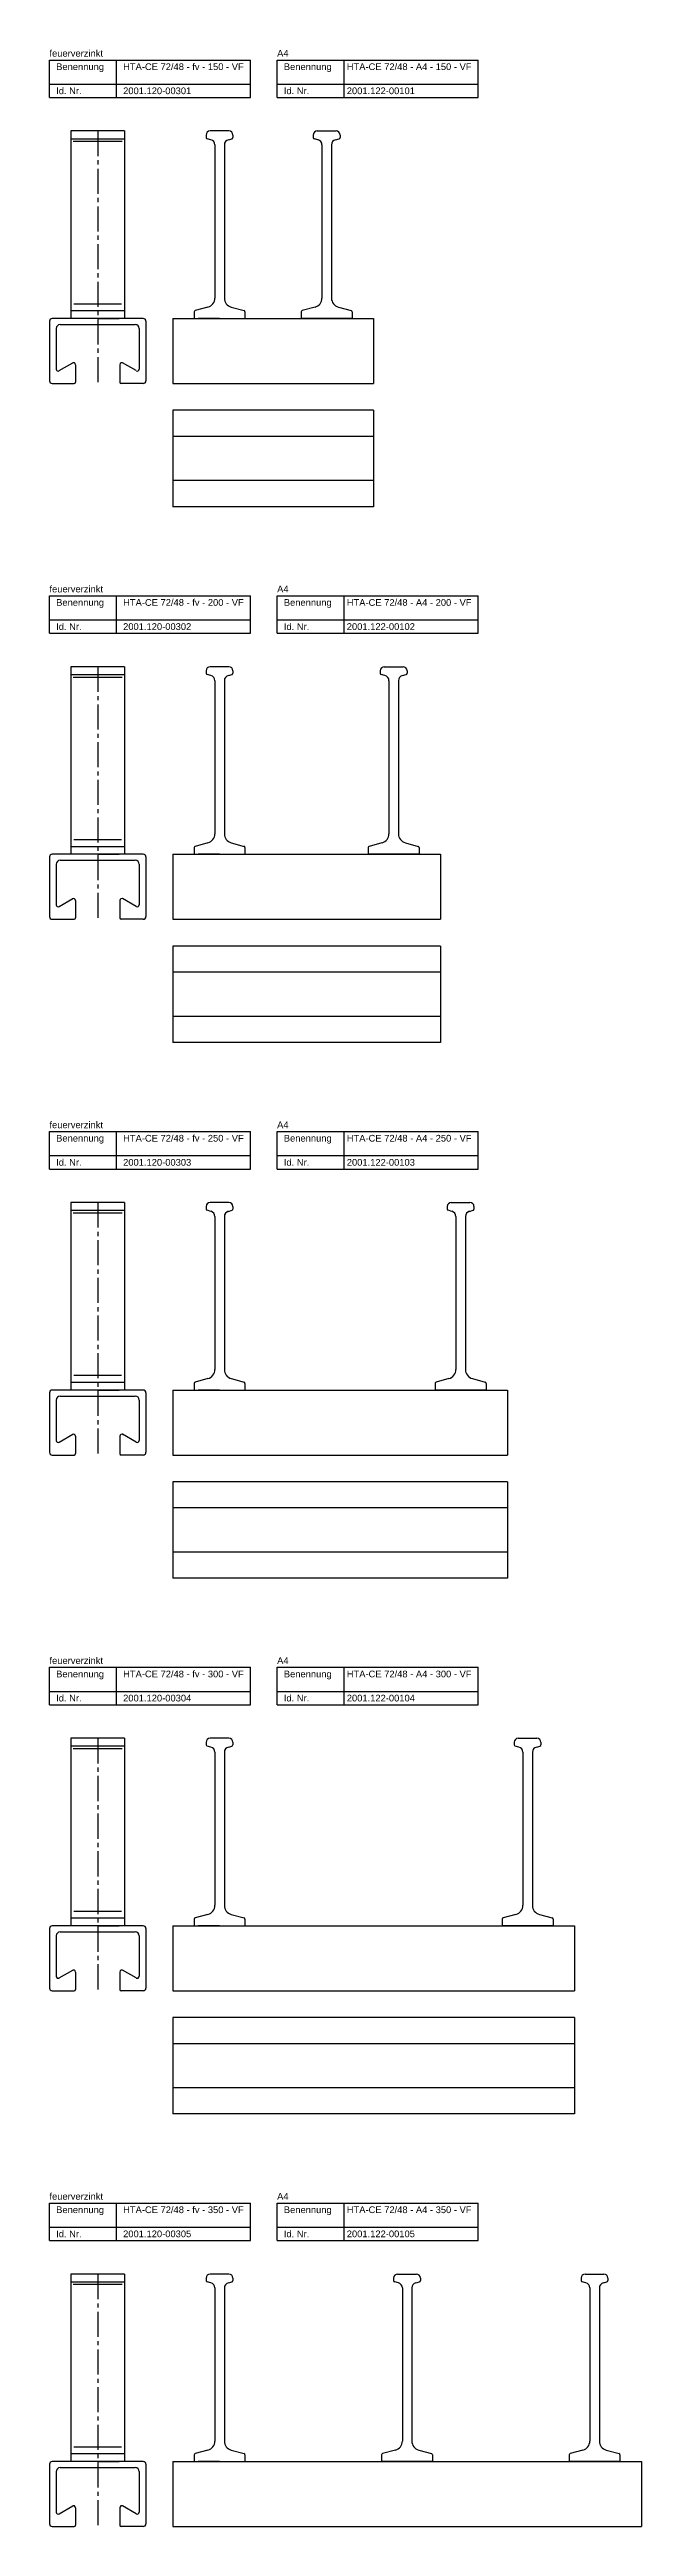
# Model space of a CAD drawing. Header units: millimetres. Extents: x 8733 to 14895, y -778 to 2763.
# Drawn here: x 8733 to 9175, y 914 to 2763 of the extents above; entities that cross this region are included whole.
import ezdxf

# ---------------------------------------------------------------- set-up
doc = ezdxf.new("R2010")
doc.units = ezdxf.units.MM
doc.linetypes.add('MITTE2', pattern=[1.125, 0.75, -0.125, 0.125, -0.125])
doc.layers.add('HALFEN', color=2, linetype='CONTINUOUS')
doc.styles.add('ARIAL50', font='arial.ttf', dxfattribs={"height": 5})

msp = doc.modelspace()

# ---------------------------------------------------------------- linework, layer by layer
at = {"layer": 'HALFEN'}
for p, q in [((8732.5, 2755.2), (8882.5, 2755.2)), ((8732.5, 2727.2), (8732.5, 2755.2)), ((8732.5, 2737.2), (8882.5, 2737.2)), ((8782.5, 2727.2), (8782.5, 2755.2)), ((8882.5, 2727.2), (8882.5, 2755.2)), ((8902.5, 2755.2), (9052.5, 2755.2)), ((8902.5, 2727.2), (8902.5, 2755.2)), ((8902.5, 2737.2), (9052.5, 2737.2)), ((8952.5, 2727.2), (8952.5, 2755.2)), ((9052.5, 2727.2), (9052.5, 2755.2)), ((8732.5, 2727.2), (8882.5, 2727.2)), ((8902.5, 2727.2), (9052.5, 2727.2)), ((8788.5, 2702.2), (8748.5, 2702.2)), ((8748.5, 2702.2), (8748.5, 2562.2)), ((8788.5, 2702.2), (8788.5, 2562.2)), ((8866.5, 2702.2), (8852.5, 2702.2)), ((8932.5, 2702.2), (8946.5, 2702.2)), ((8788.5, 2696.2), (8748.5, 2696.2)), ((8849.5, 2699.2), (8849.5, 2697.3)), ((8853, 2695.6), (8850.3, 2696.4)), ((8856, 2691.8), (8856, 2577.5)), ((8863.1, 2691.8), (8863.1, 2577.5)), ((8866.1, 2695.6), (8868.8, 2696.4)), ((8869.5, 2699.2), (8869.5, 2697.3)), ((8929.5, 2699.2), (8929.5, 2697.3)), ((8933, 2695.6), (8930.3, 2696.4)), ((8936, 2691.8), (8936, 2577.5)), ((8943.1, 2691.8), (8943.1, 2577.5)), ((8946.1, 2695.6), (8948.8, 2696.4)), ((8949.5, 2699.2), (8949.5, 2697.3)), ((8850.8, 2570.7), (8841.3, 2568.1)), ((8868.3, 2570.7), (8877.8, 2568.1)), ((8930.8, 2570.7), (8921.3, 2568.1)), ((8948.3, 2570.7), (8957.8, 2568.1)), ((8732.5, 2560.2), (8732.5, 2515.7)), ((8802.5, 2562.2), (8734.5, 2562.2)), ((8737.5, 2554.7), (8737.5, 2524.5)), ((8740.5, 2557.7), (8796.5, 2557.7)), ((8748.5, 2568.1), (8788.5, 2568.1)), ((8768.5, 2562.2), (8752.5, 2562.2)), ((8768.5, 2562.2), (8784.5, 2562.2)), ((8799.5, 2554.7), (8799.5, 2524.5)), ((8804.5, 2560.2), (8804.5, 2515.7)), ((8824.5, 2562.2), (8974.5, 2562.2)), ((8824.5, 2562.2), (8824.5, 2513.7)), ((8840.5, 2567.2), (8840.5, 2562.2)), ((8840.5, 2562.2), (8878.5, 2562.2)), ((8859.5, 2562.2), (8843.5, 2562.2)), ((8859.5, 2562.2), (8875.5, 2562.2)), ((8878.5, 2567.2), (8878.5, 2562.2)), ((8920.5, 2567.2), (8920.5, 2562.2)), ((8958.5, 2562.2), (8920.5, 2562.2)), ((8939.5, 2562.2), (8923.5, 2562.2)), ((8939.5, 2562.2), (8955.5, 2562.2)), ((8958.5, 2567.2), (8958.5, 2562.2)), ((8974.5, 2562.2), (8974.5, 2513.7)), ((8739.8, 2523.3), (8750, 2529.2)), ((8752, 2527.7), (8752, 2514.7)), ((8785, 2527.7), (8785, 2514.7)), ((8797.3, 2523.3), (8787.1, 2529.2)), ((8734.5, 2513.7), (8751, 2513.7)), ((8802.5, 2513.7), (8786, 2513.7)), ((8824.5, 2513.7), (8974.5, 2513.7)), ((8974.5, 2493.7), (8824.5, 2493.7)), ((8824.5, 2493.7), (8824.5, 2421.7)), ((8974.5, 2493.7), (8974.5, 2421.7)), ((8974.5, 2474.2), (8824.5, 2474.2)), ((8974.5, 2441.2), (8824.5, 2441.2)), ((8974.5, 2421.7), (8824.5, 2421.7)), ((8732.5, 2355.2), (8882.5, 2355.2)), ((8732.5, 2327.2), (8732.5, 2355.2)), ((8782.5, 2327.2), (8782.5, 2355.2)), ((8882.5, 2327.2), (8882.5, 2355.2)), ((8902.5, 2355.2), (9052.5, 2355.2)), ((8902.5, 2327.2), (8902.5, 2355.2)), ((8952.5, 2327.2), (8952.5, 2355.2)), ((9052.5, 2327.2), (9052.5, 2355.2)), ((8732.5, 2337.2), (8882.5, 2337.2)), ((8902.5, 2337.2), (9052.5, 2337.2)), ((8732.5, 2327.2), (8882.5, 2327.2)), ((8902.5, 2327.2), (9052.5, 2327.2)), ((8788.5, 2302.2), (8748.5, 2302.2)), ((8748.5, 2302.2), (8748.5, 2162.2)), ((8788.5, 2296.2), (8748.5, 2296.2)), ((8788.5, 2302.2), (8788.5, 2162.2)), ((8849.5, 2299.2), (8849.5, 2297.3)), ((8853, 2295.6), (8850.3, 2296.4)), ((8866.5, 2302.2), (8852.5, 2302.2)), ((8866.1, 2295.6), (8868.8, 2296.4)), ((8869.5, 2299.2), (8869.5, 2297.3)), ((8979.5, 2299.2), (8979.5, 2297.3)), ((8983, 2295.6), (8980.3, 2296.4)), ((8982.5, 2302.2), (8996.5, 2302.2)), ((8996.1, 2295.6), (8998.8, 2296.4)), ((8999.5, 2299.2), (8999.5, 2297.3)), ((8856, 2291.8), (8856, 2177.5)), ((8863.1, 2291.8), (8863.1, 2177.5)), ((8986, 2291.8), (8986, 2177.5)), ((8993.1, 2291.8), (8993.1, 2177.5)), ((8748.5, 2168.1), (8788.5, 2168.1)), ((8840.5, 2167.2), (8840.5, 2162.2)), ((8850.8, 2170.7), (8841.3, 2168.1)), ((8868.3, 2170.7), (8877.8, 2168.1)), ((8878.5, 2167.2), (8878.5, 2162.2)), ((8970.5, 2167.2), (8970.5, 2162.2)), ((8980.8, 2170.7), (8971.3, 2168.1)), ((8998.3, 2170.7), (9007.8, 2168.1)), ((9008.5, 2167.2), (9008.5, 2162.2)), ((8732.5, 2160.2), (8732.5, 2115.7)), ((8802.5, 2162.2), (8734.5, 2162.2)), ((8737.5, 2154.7), (8737.5, 2124.5)), ((8740.5, 2157.7), (8796.5, 2157.7)), ((8768.5, 2162.2), (8752.5, 2162.2)), ((8768.5, 2162.2), (8784.5, 2162.2)), ((8799.5, 2154.7), (8799.5, 2124.5)), ((8804.5, 2160.2), (8804.5, 2115.7)), ((8824.5, 2162.2), (9024.5, 2162.2)), ((8824.5, 2162.2), (8824.5, 2113.7)), ((8840.5, 2162.2), (8878.5, 2162.2)), ((8859.5, 2162.2), (8843.5, 2162.2)), ((8859.5, 2162.2), (8875.5, 2162.2)), ((9008.5, 2162.2), (8970.5, 2162.2)), ((8989.5, 2162.2), (8973.5, 2162.2)), ((8989.5, 2162.2), (9005.5, 2162.2)), ((9024.5, 2162.2), (9024.5, 2113.7)), ((8739.8, 2123.3), (8750, 2129.2)), ((8752, 2127.7), (8752, 2114.7)), ((8785, 2127.7), (8785, 2114.7)), ((8797.3, 2123.3), (8787.1, 2129.2)), ((8734.5, 2113.7), (8751, 2113.7)), ((8802.5, 2113.7), (8786, 2113.7)), ((8824.5, 2113.7), (9024.5, 2113.7)), ((9024.5, 2093.7), (8824.5, 2093.7)), ((8824.5, 2093.7), (8824.5, 2021.7)), ((9024.5, 2093.7), (9024.5, 2021.7)), ((9024.5, 2074.2), (8824.5, 2074.2)), ((9024.5, 2041.2), (8824.5, 2041.2)), ((9024.5, 2021.7), (8824.5, 2021.7)), ((8732.5, 1955.2), (8882.5, 1955.2)), ((8732.5, 1927.2), (8732.5, 1955.2)), ((8782.5, 1927.2), (8782.5, 1955.2)), ((8882.5, 1927.2), (8882.5, 1955.2)), ((8902.5, 1955.2), (9052.5, 1955.2)), ((8902.5, 1927.2), (8902.5, 1955.2)), ((8952.5, 1927.2), (8952.5, 1955.2)), ((9052.5, 1927.2), (9052.5, 1955.2)), ((8732.5, 1937.2), (8882.5, 1937.2)), ((8732.5, 1927.2), (8882.5, 1927.2)), ((8902.5, 1937.2), (9052.5, 1937.2)), ((8902.5, 1927.2), (9052.5, 1927.2)), ((8788.5, 1902.2), (8748.5, 1902.2)), ((8748.5, 1902.2), (8748.5, 1762.2)), ((8788.5, 1896.2), (8748.5, 1896.2)), ((8788.5, 1902.2), (8788.5, 1762.2)), ((8849.5, 1899.2), (8849.5, 1897.3)), ((8853, 1895.6), (8850.3, 1896.4)), ((8866.5, 1902.2), (8852.5, 1902.2)), ((8856, 1891.8), (8856, 1777.5)), ((8863.1, 1891.8), (8863.1, 1777.5)), ((8866.1, 1895.6), (8868.8, 1896.4)), ((8869.5, 1899.2), (8869.5, 1897.3)), ((9029.5, 1899.2), (9029.5, 1897.3)), ((9033, 1895.6), (9030.3, 1896.4)), ((9032.5, 1902.2), (9046.5, 1902.2)), ((9036, 1891.8), (9036, 1777.5)), ((9043.1, 1891.8), (9043.1, 1777.5)), ((9046.1, 1895.6), (9048.8, 1896.4)), ((9049.5, 1899.2), (9049.5, 1897.3)), ((8732.5, 1760.2), (8732.5, 1715.7)), ((8802.5, 1762.2), (8734.5, 1762.2)), ((8740.5, 1757.7), (8796.5, 1757.7)), ((8748.5, 1768.1), (8788.5, 1768.1)), ((8768.5, 1762.2), (8752.5, 1762.2)), ((8768.5, 1762.2), (8784.5, 1762.2)), ((8804.5, 1760.2), (8804.5, 1715.7)), ((8824.5, 1762.2), (9074.5, 1762.2)), ((8824.5, 1762.2), (8824.5, 1713.7)), ((8840.5, 1767.2), (8840.5, 1762.2)), ((8840.5, 1762.2), (8878.5, 1762.2)), ((8850.8, 1770.7), (8841.3, 1768.1)), ((8859.5, 1762.2), (8843.5, 1762.2)), ((8859.5, 1762.2), (8875.5, 1762.2)), ((8868.3, 1770.7), (8877.8, 1768.1)), ((8878.5, 1767.2), (8878.5, 1762.2)), ((9020.5, 1767.2), (9020.5, 1762.2)), ((9058.5, 1762.2), (9020.5, 1762.2)), ((9030.8, 1770.7), (9021.3, 1768.1)), ((9039.5, 1762.2), (9023.5, 1762.2)), ((9039.5, 1762.2), (9055.5, 1762.2)), ((9048.3, 1770.7), (9057.8, 1768.1)), ((9058.5, 1767.2), (9058.5, 1762.2)), ((9074.5, 1762.2), (9074.5, 1713.7)), ((8737.5, 1754.7), (8737.5, 1724.5)), ((8799.5, 1754.7), (8799.5, 1724.5)), ((8739.8, 1723.3), (8750, 1729.2)), ((8752, 1727.7), (8752, 1714.7)), ((8785, 1727.7), (8785, 1714.7)), ((8797.3, 1723.3), (8787.1, 1729.2)), ((8734.5, 1713.7), (8751, 1713.7)), ((8802.5, 1713.7), (8786, 1713.7)), ((8824.5, 1713.7), (9074.5, 1713.7)), ((9074.5, 1693.7), (8824.5, 1693.7)), ((8824.5, 1693.7), (8824.5, 1621.7)), ((9074.5, 1693.7), (9074.5, 1621.7)), ((9074.5, 1674.2), (8824.5, 1674.2)), ((9074.5, 1641.2), (8824.5, 1641.2)), ((9074.5, 1621.7), (8824.5, 1621.7)), ((8732.5, 1555.2), (8882.5, 1555.2)), ((8732.5, 1527.2), (8732.5, 1555.2)), ((8782.5, 1527.2), (8782.5, 1555.2)), ((8882.5, 1527.2), (8882.5, 1555.2)), ((8902.5, 1555.2), (9052.5, 1555.2)), ((8902.5, 1527.2), (8902.5, 1555.2)), ((8952.5, 1527.2), (8952.5, 1555.2)), ((9052.5, 1527.2), (9052.5, 1555.2)), ((8732.5, 1537.2), (8882.5, 1537.2)), ((8902.5, 1537.2), (9052.5, 1537.2)), ((8732.5, 1527.2), (8882.5, 1527.2)), ((8902.5, 1527.2), (9052.5, 1527.2)), ((8788.5, 1502.2), (8748.5, 1502.2)), ((8748.5, 1502.2), (8748.5, 1362.2)), ((8788.5, 1502.2), (8788.5, 1362.2)), ((8849.5, 1499.2), (8849.5, 1497.3)), ((8866.5, 1502.2), (8852.5, 1502.2)), ((8869.5, 1499.2), (8869.5, 1497.3)), ((9079.5, 1499.2), (9079.5, 1497.3)), ((9082.5, 1502.2), (9096.5, 1502.2)), ((9099.5, 1499.2), (9099.5, 1497.3)), ((8788.5, 1496.2), (8748.5, 1496.2)), ((8853, 1495.6), (8850.3, 1496.4)), ((8856, 1491.8), (8856, 1377.5)), ((8863.1, 1491.8), (8863.1, 1377.5)), ((8866.1, 1495.6), (8868.8, 1496.4)), ((9083, 1495.6), (9080.3, 1496.4)), ((9086, 1491.8), (9086, 1377.5)), ((9093.1, 1491.8), (9093.1, 1377.5)), ((9096.1, 1495.6), (9098.8, 1496.4)), ((8850.8, 1370.7), (8841.3, 1368.1)), ((8868.3, 1370.7), (8877.8, 1368.1)), ((9080.8, 1370.7), (9071.3, 1368.1)), ((9098.3, 1370.7), (9107.8, 1368.1)), ((8732.5, 1360.2), (8732.5, 1315.7)), ((8802.5, 1362.2), (8734.5, 1362.2)), ((8737.5, 1354.7), (8737.5, 1324.5)), ((8740.5, 1357.7), (8796.5, 1357.7)), ((8748.5, 1368.1), (8788.5, 1368.1)), ((8768.5, 1362.2), (8752.5, 1362.2)), ((8768.5, 1362.2), (8784.5, 1362.2)), ((8799.5, 1354.7), (8799.5, 1324.5)), ((8804.5, 1360.2), (8804.5, 1315.7)), ((8824.5, 1362.2), (9124.5, 1362.2)), ((8824.5, 1362.2), (8824.5, 1313.7)), ((8840.5, 1367.2), (8840.5, 1362.2)), ((8840.5, 1362.2), (8878.5, 1362.2)), ((8859.5, 1362.2), (8843.5, 1362.2)), ((8859.5, 1362.2), (8875.5, 1362.2)), ((8878.5, 1367.2), (8878.5, 1362.2)), ((9070.5, 1367.2), (9070.5, 1362.2)), ((9108.5, 1362.2), (9070.5, 1362.2)), ((9089.5, 1362.2), (9073.5, 1362.2)), ((9089.5, 1362.2), (9105.5, 1362.2)), ((9108.5, 1367.2), (9108.5, 1362.2)), ((9124.5, 1362.2), (9124.5, 1313.7)), ((8734.5, 1313.7), (8751, 1313.7)), ((8739.8, 1323.3), (8750, 1329.2)), ((8752, 1327.7), (8752, 1314.7)), ((8785, 1327.7), (8785, 1314.7)), ((8802.5, 1313.7), (8786, 1313.7)), ((8797.3, 1323.3), (8787.1, 1329.2)), ((8824.5, 1313.7), (9124.5, 1313.7)), ((9124.5, 1293.7), (8824.5, 1293.7)), ((8824.5, 1293.7), (8824.5, 1221.7)), ((9124.5, 1293.7), (9124.5, 1221.7)), ((9124.5, 1274.2), (8824.5, 1274.2)), ((9124.5, 1241.2), (8824.5, 1241.2)), ((9124.5, 1221.7), (8824.5, 1221.7)), ((8732.5, 1155.2), (8882.5, 1155.2)), ((8732.5, 1127.2), (8732.5, 1155.2)), ((8782.5, 1127.2), (8782.5, 1155.2)), ((8882.5, 1127.2), (8882.5, 1155.2)), ((8902.5, 1155.2), (9052.5, 1155.2)), ((8902.5, 1127.2), (8902.5, 1155.2)), ((8952.5, 1127.2), (8952.5, 1155.2)), ((9052.5, 1127.2), (9052.5, 1155.2)), ((8732.5, 1137.2), (8882.5, 1137.2)), ((8902.5, 1137.2), (9052.5, 1137.2)), ((8732.5, 1127.2), (8882.5, 1127.2)), ((8902.5, 1127.2), (9052.5, 1127.2)), ((8788.5, 1102.2), (8748.5, 1102.2)), ((8748.5, 1102.2), (8748.5, 962.2)), ((8788.5, 1096.2), (8748.5, 1096.2)), ((8788.5, 1102.2), (8788.5, 962.2)), ((8849.5, 1099.2), (8849.5, 1097.3)), ((8853, 1095.6), (8850.3, 1096.4)), ((8866.5, 1102.2), (8852.5, 1102.2)), ((8856, 1091.8), (8856, 977.5)), ((8863.1, 1091.8), (8863.1, 977.5)), ((8866.1, 1095.6), (8868.8, 1096.4)), ((8869.5, 1099.2), (8869.5, 1097.3)), ((8989.5, 1099.2), (8989.5, 1097.3)), ((8993, 1095.6), (8990.3, 1096.4)), ((8992.5, 1102.2), (9006.5, 1102.2)), ((8996, 1091.8), (8996, 977.5)), ((9003.1, 1091.8), (9003.1, 977.5)), ((9006.1, 1095.6), (9008.8, 1096.4)), ((9009.5, 1099.2), (9009.5, 1097.3)), ((9129.5, 1099.2), (9129.5, 1097.3)), ((9133, 1095.6), (9130.3, 1096.4)), ((9132.5, 1102.2), (9146.5, 1102.2)), ((9136, 1091.8), (9136, 977.5)), ((9143.1, 1091.8), (9143.1, 977.5)), ((9146.1, 1095.6), (9148.8, 1096.4)), ((9149.5, 1099.2), (9149.5, 1097.3)), ((8802.5, 962.2), (8734.5, 962.2)), ((8748.5, 968.1), (8788.5, 968.1)), ((8768.5, 962.2), (8752.5, 962.2)), ((8768.5, 962.2), (8784.5, 962.2)), ((8824.5, 962.2), (9174.5, 962.2)), ((8824.5, 962.2), (8824.5, 913.7)), ((8840.5, 967.2), (8840.5, 962.2)), ((8840.5, 962.2), (8878.5, 962.2)), ((8850.8, 970.7), (8841.3, 968.1)), ((8859.5, 962.2), (8843.5, 962.2)), ((8859.5, 962.2), (8875.5, 962.2)), ((8868.3, 970.7), (8877.8, 968.1)), ((8878.5, 967.2), (8878.5, 962.2)), ((8980.5, 967.2), (8980.5, 962.2)), ((9018.5, 962.2), (8980.5, 962.2)), ((8990.8, 970.7), (8981.3, 968.1)), ((8999.5, 962.2), (8983.5, 962.2)), ((8999.5, 962.2), (9015.5, 962.2)), ((9008.3, 970.7), (9017.8, 968.1)), ((9018.5, 967.2), (9018.5, 962.2)), ((9120.5, 967.2), (9120.5, 962.2)), ((9158.5, 962.2), (9120.5, 962.2)), ((9130.8, 970.7), (9121.3, 968.1)), ((9139.5, 962.2), (9123.5, 962.2)), ((9139.5, 962.2), (9155.5, 962.2)), ((9148.3, 970.7), (9157.8, 968.1)), ((9158.5, 967.2), (9158.5, 962.2)), ((9174.5, 962.2), (9174.5, 913.7)), ((8732.5, 960.2), (8732.5, 915.7)), ((8737.5, 954.7), (8737.5, 924.5)), ((8740.5, 957.7), (8796.5, 957.7)), ((8799.5, 954.7), (8799.5, 924.5)), ((8804.5, 960.2), (8804.5, 915.7)), ((8739.8, 923.3), (8750, 929.2)), ((8752, 927.7), (8752, 914.7)), ((8785, 927.7), (8785, 914.7)), ((8797.3, 923.3), (8787.1, 929.2)), ((8734.5, 913.7), (8751, 913.7)), ((8802.5, 913.7), (8786, 913.7)), ((8824.5, 913.7), (9174.5, 913.7))]:
    msp.add_line(p, q, dxfattribs=at)
at = {"layer": 'HALFEN', "color": 1, "linetype": 'MITTE2', "ltscale": 25}
for p, q in [((8768.5, 2702.2), (8768.5, 2513.7)), ((8768.5, 2302.2), (8768.5, 2113.7)), ((8768.5, 1902.2), (8768.5, 1713.7)), ((8768.5, 1502.2), (8768.5, 1313.7)), ((8768.5, 1102.2), (8768.5, 913.7))]:
    msp.add_line(p, q, dxfattribs=at)
at = {"layer": 'HALFEN', "color": 1}
for p, q in [((8786.8, 2694.3), (8750.3, 2694.3)), ((8750.6, 2573.2), (8786.2, 2573.2)), ((8786.8, 2294.3), (8750.3, 2294.3)), ((8750.6, 2173.2), (8786.2, 2173.2)), ((8786.8, 1894.3), (8750.3, 1894.3)), ((8750.6, 1773.2), (8786.2, 1773.2)), ((8786.8, 1494.3), (8750.3, 1494.3)), ((8750.6, 1373.2), (8786.2, 1373.2)), ((8786.8, 1094.3), (8750.3, 1094.3)), ((8750.6, 973.2), (8786.2, 973.2))]:
    msp.add_line(p, q, dxfattribs=at)
at = {"layer": 'HALFEN'}
for centre, radius, start, end in [((8852.5, 2699.2), 3, 90, 180), ((8866.5, 2699.2), 3, 0, 90), ((8932.5, 2699.2), 3, 90, 180), ((8946.5, 2699.2), 3, 0, 90), ((8850.5, 2697.3), 1, 180, 255), ((8852, 2691.8), 4, 0, 75), ((8867.1, 2691.8), 4, 105, 180), ((8868.5, 2697.3), 1, 285, 0), ((8930.5, 2697.3), 1, 180, 255), ((8932, 2691.8), 4, 0, 75), ((8947.1, 2691.8), 4, 105, 180), ((8948.5, 2697.3), 1, 285, 0), ((8849, 2577.5), 7, 285, 0), ((8870.1, 2577.5), 7, 180, 255), ((8929, 2577.5), 7, 285, 0), ((8950.1, 2577.5), 7, 180, 255), ((8734.5, 2560.2), 2, 90, 180), ((8740.5, 2554.7), 3, 90, 180), ((8796.5, 2554.7), 3, 0, 90), ((8802.5, 2560.2), 2, 0, 90), ((8841.5, 2567.2), 1, 105, 180), ((8877.5, 2567.2), 1, 0, 75), ((8921.5, 2567.2), 1, 105, 180), ((8957.5, 2567.2), 1, 0, 75), ((8734.5, 2515.7), 2, 180, 270), ((8739, 2524.5), 1.5, 180, 300), ((8750.5, 2527.7), 1.5, 0, 129.7114), ((8786.5, 2527.7), 1.5, 50.2886, 180), ((8798, 2524.5), 1.5, 240, 0), ((8802.5, 2515.7), 2, 270, 0), ((8751, 2514.7), 1, 270, 0), ((8786, 2514.7), 1, 180, 270), ((8852.5, 2299.2), 3, 90, 180), ((8850.5, 2297.3), 1, 180, 255), ((8852, 2291.8), 4, 0, 75), ((8867.1, 2291.8), 4, 105, 180), ((8866.5, 2299.2), 3, 0, 90), ((8868.5, 2297.3), 1, 285, 0), ((8982.5, 2299.2), 3, 90, 180), ((8980.5, 2297.3), 1, 180, 255), ((8982, 2291.8), 4, 0, 75), ((8997.1, 2291.8), 4, 105, 180), ((8996.5, 2299.2), 3, 0, 90), ((8998.5, 2297.3), 1, 285, 0), ((8841.5, 2167.2), 1, 105, 180), ((8849, 2177.5), 7, 285, 0), ((8870.1, 2177.5), 7, 180, 255), ((8877.5, 2167.2), 1, 0, 75), ((8971.5, 2167.2), 1, 105, 180), ((8979, 2177.5), 7, 285, 0), ((9000.1, 2177.5), 7, 180, 255), ((9007.5, 2167.2), 1, 0, 75), ((8734.5, 2160.2), 2, 90, 180), ((8740.5, 2154.7), 3, 90, 180), ((8796.5, 2154.7), 3, 0, 90), ((8802.5, 2160.2), 2, 0, 90), ((8750.5, 2127.7), 1.5, 0, 129.7114), ((8786.5, 2127.7), 1.5, 50.2886, 180), ((8734.5, 2115.7), 2, 180, 270), ((8739, 2124.5), 1.5, 180, 300), ((8751, 2114.7), 1, 270, 0), ((8786, 2114.7), 1, 180, 270), ((8798, 2124.5), 1.5, 240, 0), ((8802.5, 2115.7), 2, 270, 0), ((8852.5, 1899.2), 3, 90, 180), ((8850.5, 1897.3), 1, 180, 255), ((8852, 1891.8), 4, 0, 75), ((8867.1, 1891.8), 4, 105, 180), ((8866.5, 1899.2), 3, 0, 90), ((8868.5, 1897.3), 1, 285, 0), ((9032.5, 1899.2), 3, 90, 180), ((9030.5, 1897.3), 1, 180, 255), ((9032, 1891.8), 4, 0, 75), ((9047.1, 1891.8), 4, 105, 180), ((9046.5, 1899.2), 3, 0, 90), ((9048.5, 1897.3), 1, 285, 0), ((8849, 1777.5), 7, 285, 0), ((8870.1, 1777.5), 7, 180, 255), ((9029, 1777.5), 7, 285, 0), ((9050.1, 1777.5), 7, 180, 255), ((8734.5, 1760.2), 2, 90, 180), ((8740.5, 1754.7), 3, 90, 180), ((8796.5, 1754.7), 3, 0, 90), ((8802.5, 1760.2), 2, 0, 90), ((8841.5, 1767.2), 1, 105, 180), ((8877.5, 1767.2), 1, 0, 75), ((9021.5, 1767.2), 1, 105, 180), ((9057.5, 1767.2), 1, 0, 75), ((8739, 1724.5), 1.5, 180, 300), ((8750.5, 1727.7), 1.5, 0, 129.7114), ((8786.5, 1727.7), 1.5, 50.2886, 180), ((8798, 1724.5), 1.5, 240, 0), ((8734.5, 1715.7), 2, 180, 270), ((8751, 1714.7), 1, 270, 0), ((8786, 1714.7), 1, 180, 270), ((8802.5, 1715.7), 2, 270, 0), ((8852.5, 1499.2), 3, 90, 180), ((8866.5, 1499.2), 3, 0, 90), ((9082.5, 1499.2), 3, 90, 180), ((9096.5, 1499.2), 3, 0, 90), ((8850.5, 1497.3), 1, 180, 255), ((8852, 1491.8), 4, 0, 75), ((8867.1, 1491.8), 4, 105, 180), ((8868.5, 1497.3), 1, 285, 0), ((9080.5, 1497.3), 1, 180, 255), ((9082, 1491.8), 4, 0, 75), ((9097.1, 1491.8), 4, 105, 180), ((9098.5, 1497.3), 1, 285, 0), ((8849, 1377.5), 7, 285, 0), ((8870.1, 1377.5), 7, 180, 255), ((9079, 1377.5), 7, 285, 0), ((9100.1, 1377.5), 7, 180, 255), ((8734.5, 1360.2), 2, 90, 180), ((8740.5, 1354.7), 3, 90, 180), ((8796.5, 1354.7), 3, 0, 90), ((8802.5, 1360.2), 2, 0, 90), ((8841.5, 1367.2), 1, 105, 180), ((8877.5, 1367.2), 1, 0, 75), ((9071.5, 1367.2), 1, 105, 180), ((9107.5, 1367.2), 1, 0, 75), ((8734.5, 1315.7), 2, 180, 270), ((8739, 1324.5), 1.5, 180, 300), ((8750.5, 1327.7), 1.5, 0, 129.7114), ((8751, 1314.7), 1, 270, 0), ((8786.5, 1327.7), 1.5, 50.2886, 180), ((8786, 1314.7), 1, 180, 270), ((8798, 1324.5), 1.5, 240, 0), ((8802.5, 1315.7), 2, 270, 0), ((8852.5, 1099.2), 3, 90, 180), ((8850.5, 1097.3), 1, 180, 255), ((8852, 1091.8), 4, 0, 75), ((8867.1, 1091.8), 4, 105, 180), ((8866.5, 1099.2), 3, 0, 90), ((8868.5, 1097.3), 1, 285, 0), ((8992.5, 1099.2), 3, 90, 180), ((8990.5, 1097.3), 1, 180, 255), ((8992, 1091.8), 4, 0, 75), ((9007.1, 1091.8), 4, 105, 180), ((9006.5, 1099.2), 3, 0, 90), ((9008.5, 1097.3), 1, 285, 0), ((9132.5, 1099.2), 3, 90, 180), ((9130.5, 1097.3), 1, 180, 255), ((9132, 1091.8), 4, 0, 75), ((9147.1, 1091.8), 4, 105, 180), ((9146.5, 1099.2), 3, 0, 90), ((9148.5, 1097.3), 1, 285, 0), ((8734.5, 960.2), 2, 90, 180), ((8802.5, 960.2), 2, 0, 90), ((8841.5, 967.2), 1, 105, 180), ((8849, 977.5), 7, 285, 0), ((8870.1, 977.5), 7, 180, 255), ((8877.5, 967.2), 1, 0, 75), ((8981.5, 967.2), 1, 105, 180), ((8989, 977.5), 7, 285, 0), ((9010.1, 977.5), 7, 180, 255), ((9017.5, 967.2), 1, 0, 75), ((9121.5, 967.2), 1, 105, 180), ((9129, 977.5), 7, 285, 0), ((9150.1, 977.5), 7, 180, 255), ((9157.5, 967.2), 1, 0, 75), ((8740.5, 954.7), 3, 90, 180), ((8796.5, 954.7), 3, 0, 90), ((8750.5, 927.7), 1.5, 0, 129.7114), ((8786.5, 927.7), 1.5, 50.2886, 180), ((8734.5, 915.7), 2, 180, 270), ((8739, 924.5), 1.5, 180, 300), ((8751, 914.7), 1, 270, 0), ((8786, 914.7), 1, 180, 270), ((8798, 924.5), 1.5, 240, 0), ((8802.5, 915.7), 2, 270, 0)]:
    msp.add_arc(centre, radius, start, end, dxfattribs=at)

# ---------------------------------------------------------------- texts
at = {"layer": 'HALFEN', "style": 'ARIAL50'}
for s, p in [('feuerverzinkt', (8732.5, 2757.7)), ('A4', (8902.5, 2757.7)), ('Benennung', (8737.5, 2747.7)), ('HTA-CE 72/48 - fv - 150 - VF', (8787.5, 2747.7)), ('Benennung', (8907.5, 2747.7)), ('HTA-CE 72/48 - A4 - 150 - VF', (8954.5, 2747.7)), ('Id. Nr.', (8737.5, 2729.7)), ('2001.120-00301', (8787.5, 2729.7)), ('Id. Nr.', (8907.5, 2729.7)), ('2001.122-00101', (8954.5, 2729.7)), ('feuerverzinkt', (8732.5, 2357.7)), ('Benennung', (8737.5, 2347.7)), ('HTA-CE 72/48 - fv - 200 - VF', (8787.5, 2347.7)), ('A4', (8902.5, 2357.7)), ('Benennung', (8907.5, 2347.7)), ('HTA-CE 72/48 - A4 - 200 - VF', (8954.5, 2347.7)), ('Id. Nr.', (8737.5, 2329.7)), ('2001.120-00302', (8787.5, 2329.7)), ('Id. Nr.', (8907.5, 2329.7)), ('2001.122-00102', (8954.5, 2329.7)), ('feuerverzinkt', (8732.5, 1957.7)), ('A4', (8902.5, 1957.7)), ('Benennung', (8737.5, 1947.7)), ('HTA-CE 72/48 - fv - 250 - VF', (8787.5, 1947.7)), ('Benennung', (8907.5, 1947.7)), ('HTA-CE 72/48 - A4 - 250 - VF', (8954.5, 1947.7)), ('Id. Nr.', (8737.5, 1929.7)), ('2001.120-00303', (8787.5, 1929.7)), ('Id. Nr.', (8907.5, 1929.7)), ('2001.122-00103', (8954.5, 1929.7)), ('feuerverzinkt', (8732.5, 1557.7)), ('A4', (8902.5, 1557.7)), ('Benennung', (8737.5, 1547.7)), ('Id. Nr.', (8737.5, 1529.7)), ('HTA-CE 72/48 - fv - 300 - VF', (8787.5, 1547.7)), ('Benennung', (8907.5, 1547.7)), ('Id. Nr.', (8907.5, 1529.7)), ('HTA-CE 72/48 - A4 - 300 - VF', (8954.5, 1547.7)), ('2001.120-00304', (8787.5, 1529.7)), ('2001.122-00104', (8954.5, 1529.7)), ('feuerverzinkt', (8732.5, 1157.7)), ('Benennung', (8737.5, 1147.7)), ('HTA-CE 72/48 - fv - 350 - VF', (8787.5, 1147.7)), ('A4', (8902.5, 1157.7)), ('Benennung', (8907.5, 1147.7)), ('HTA-CE 72/48 - A4 - 350 - VF', (8954.5, 1147.7)), ('Id. Nr.', (8737.5, 1129.7)), ('2001.120-00305', (8787.5, 1129.7)), ('Id. Nr.', (8907.5, 1129.7)), ('2001.122-00105', (8954.5, 1129.7))]:
    msp.add_text(s, height=5, dxfattribs=at).set_placement(p)

doc.saveas('drawing.dxf')
